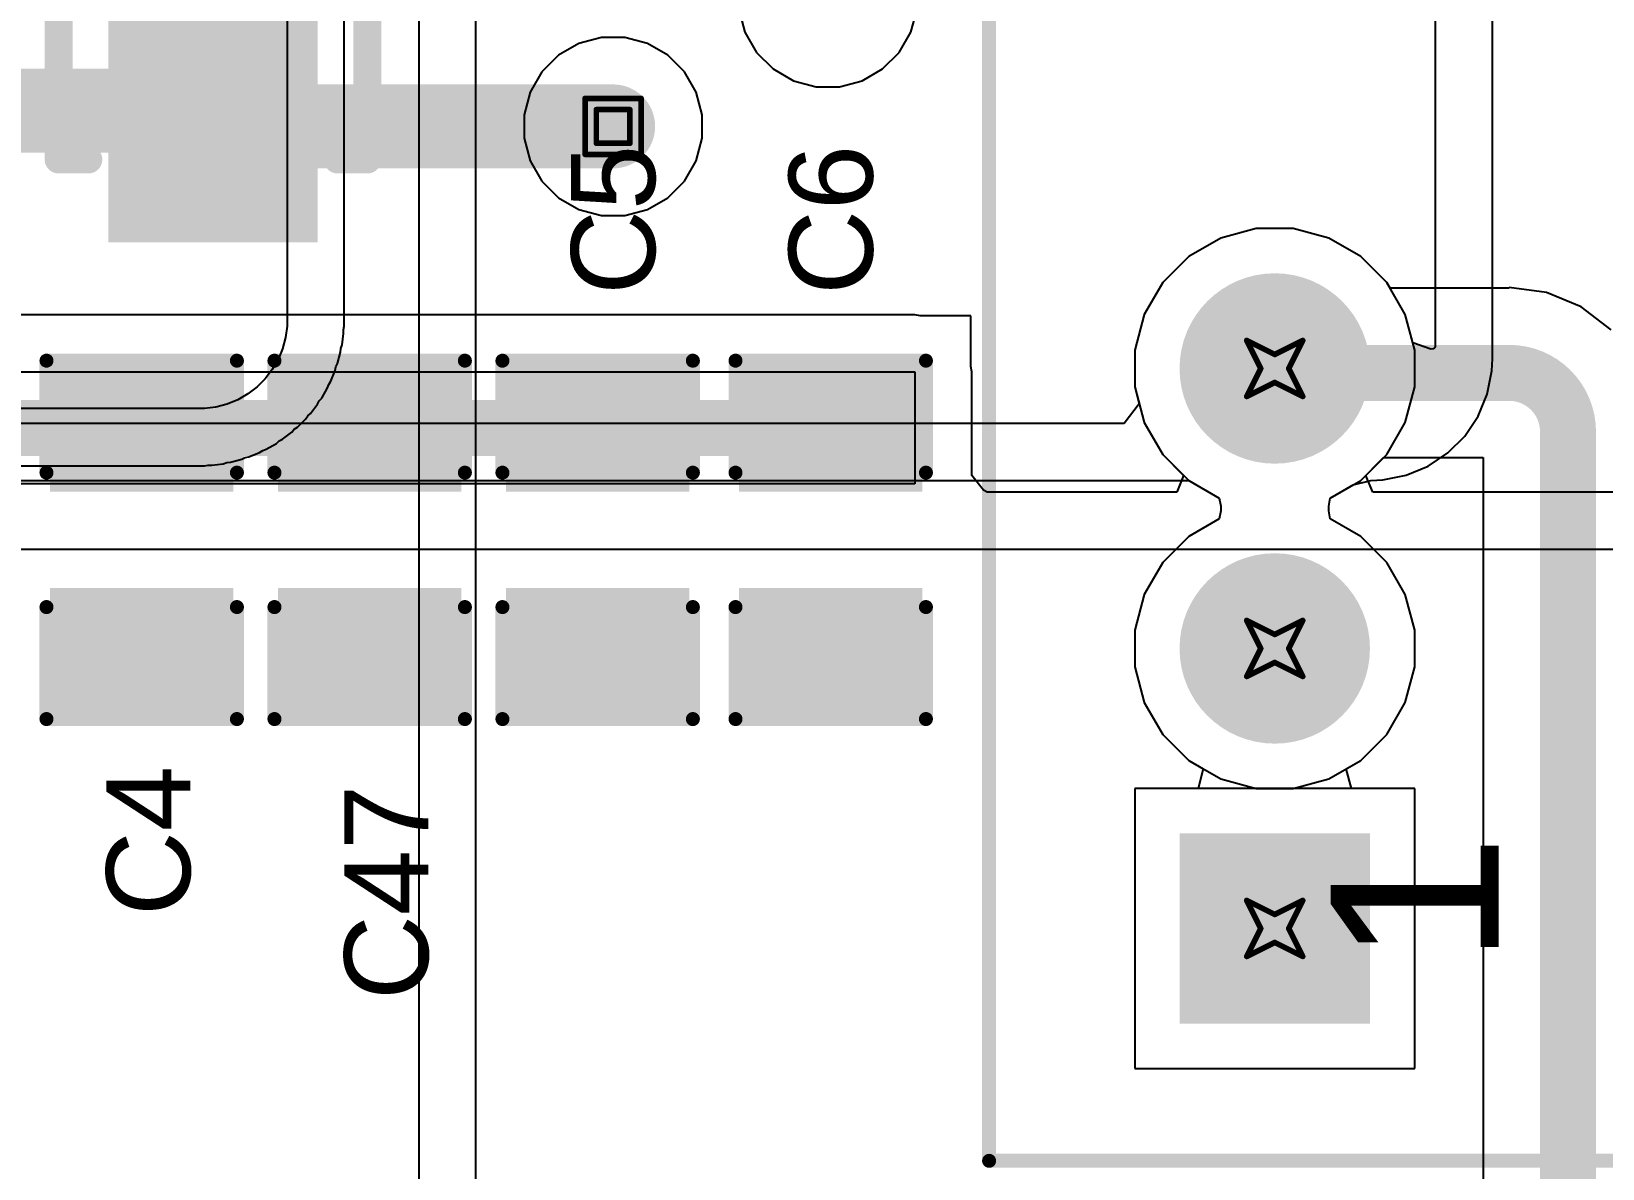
# Model space of a CAD drawing. Header units: inches. Extents: x -5 to 230, y -4 to 159.
# Drawn here: x 77.43 to 91.68, y 26.92 to 37.24 of the extents above; entities that cross this region are included whole.
import ezdxf

# ---------------------------------------------------------------- set-up
doc = ezdxf.new("R2010")
doc.units = ezdxf.units.IN
for name, color, linetype in [('Bottom Layer', 5, 'Continuous'), ('Bottom Solder', 6, 'Continuous'), ('Drill Drawing', 1, 'Continuous'), ('Layer 1', 16, 'Continuous'), ('Layer 2', 76, 'Continuous'), ('Multi-Layer', 9, 'Continuous'), ('Pad Holes', 156, 'Continuous'), ('Top Layer', 1, 'Continuous'), ('Top Overlay', 2, 'Continuous'), ('Top Paste', 8, 'Continuous'), ('Top Solder', 216, 'Continuous'), ('Via Holes', 16, 'Continuous')]:
    doc.layers.add(name, color=color, linetype=linetype)
doc.styles.add('Arial', font='', dxfattribs={"height": 0.2})
doc.styles.get('Arial').set_extended_font_data('Arial')

# ---------------------------------------------------------------- blocks, each defined once
blk = doc.blocks.new('C___0805_44')
at = {"layer": 'Top Layer'}
for points in [[(-1.524, 0.7619999999999999), (-0.508, 0.7619999999999999), (-0.508, -0.7619999999999999), (-1.524, -0.7619999999999999)], [(0.508, 0.7619999999999999), (1.524, 0.7619999999999999), (1.524, -0.7619999999999999), (0.508, -0.7619999999999999)]]:
    blk.add_hatch(color=1, dxfattribs=at).paths.add_polyline_path(points)
at = {"layer": 'Top Paste'}
for points in [[(-1.524, 0.7619999999999999), (-0.508, 0.7619999999999999), (-0.508, -0.7619999999999999), (-1.524, -0.7619999999999999)], [(0.508, 0.7619999999999999), (1.524, 0.7619999999999999), (1.524, -0.7619999999999999), (0.508, -0.7619999999999999)]]:
    blk.add_hatch(color=8, dxfattribs=at).paths.add_polyline_path(points)
at = {"layer": 'Top Solder'}
for points in [[(-1.59399986, 0.8319998599999999), (-0.4380001399999999, 0.8319998599999999), (-0.4380001399999999, -0.8319998599999999), (-1.59399986, -0.8319998599999999)], [(0.4380001399999999, 0.8319998599999999), (1.59399986, 0.8319998599999999), (1.59399986, -0.8319998599999999), (0.4380001399999999, -0.8319998599999999)]]:
    blk.add_hatch(color=216, dxfattribs=at).paths.add_polyline_path(points)
at = {"layer": 'Top Overlay', "const_width": 0.127}
for points in [[(-0.60959746, 0.8636), (-1.6256, 0.8636)], [(-1.6256, -0.8636025399999999), (-1.6256, 0.8636)], [(1.62560254, 0.8636), (0.6096, 0.8636)], [(1.62560254, -0.8636025399999999), (1.62560254, 0.8636)], [(-0.6096025399999999, -0.8636025399999999), (-1.6256, -0.8636025399999999)], [(1.62560254, -0.8636025399999999), (0.60959746, -0.8636)]]:
    blk.add_lwpolyline(points, dxfattribs=at)
at = {"layer": 'Top Overlay', "const_width": 0.0635}
for points in [[(-1.65735, 0.8636, 1), (-1.59385, 0.8636, 1)], [(-1.65735, 0.8636, 1), (-1.59385, 0.8636, 1)], [(-0.64134746, 0.8636, 1), (-0.57784746, 0.8636, 1)], [(0.57785, 0.8636, 1), (0.64135, 0.8636, 1)], [(1.59385254, 0.8636, 1), (1.65735254, 0.8636, 1)], [(1.59385254, 0.8636, 1), (1.65735254, 0.8636, 1)], [(-1.65735, -0.8636025399999999, 1), (-1.59385, -0.8636025399999999, 1)], [(-1.65735, -0.8636025399999999, 1), (-1.59385, -0.8636025399999999, 1)], [(-0.64135254, -0.8636025399999999, 1), (-0.57785254, -0.8636025399999999, 1)], [(0.57784746, -0.8636, 1), (0.64134746, -0.8636, 1)], [(1.59385254, -0.8636025399999999, 1), (1.65735254, -0.8636025399999999, 1)], [(1.59385254, -0.8636025399999999, 1), (1.65735254, -0.8636025399999999, 1)]]:
    blk.add_lwpolyline(points, format="xyb", close=True, dxfattribs=at)
blk = doc.blocks.new('VRB1205S_6WR3_74')
at = {"layer": 'Bottom Layer'}
blk.add_hatch(color=5, dxfattribs=at).paths.add_polyline_path([(-9.652, 0.7619999999999999), (-8.128, 0.7619999999999999), (-8.128, -0.7619999999999999), (-9.652, -0.7619999999999999)])
h = blk.add_hatch(color=5, dxfattribs=at)
edge = h.paths.add_edge_path()
edge.add_arc((-6.35, 0), 0.7619999999999999, 0, 360)
h = blk.add_hatch(color=5, dxfattribs=at)
edge = h.paths.add_edge_path()
edge.add_arc((-3.81, 0), 0.7619999999999999, 0, 360)
at = {"layer": 'Bottom Solder'}
blk.add_hatch(color=6, dxfattribs=at).paths.add_polyline_path([(-9.7536, 0.8636), (-8.026399999999999, 0.8636), (-8.026399999999999, -0.8636), (-9.7536, -0.8636)])
h = blk.add_hatch(color=6, dxfattribs=at)
edge = h.paths.add_edge_path()
edge.add_arc((-6.35, 0), 0.8636, 0, 360)
h = blk.add_hatch(color=6, dxfattribs=at)
edge = h.paths.add_edge_path()
edge.add_arc((-3.81, 0), 0.8636, 0, 360)
at = {"layer": 'Layer 1'}
blk.add_hatch(color=16, dxfattribs=at).paths.add_polyline_path([(-9.652, 0.7619999999999999), (-8.128, 0.7619999999999999), (-8.128, -0.7619999999999999), (-9.652, -0.7619999999999999)])
h = blk.add_hatch(color=16, dxfattribs=at)
edge = h.paths.add_edge_path()
edge.add_arc((-6.35, 0), 0.7619999999999999, 0, 360)
h = blk.add_hatch(color=16, dxfattribs=at)
edge = h.paths.add_edge_path()
edge.add_arc((-3.81, 0), 0.7619999999999999, 0, 360)
at = {"layer": 'Layer 2'}
blk.add_hatch(color=76, dxfattribs=at).paths.add_polyline_path([(-9.652, 0.7619999999999999), (-8.128, 0.7619999999999999), (-8.128, -0.7619999999999999), (-9.652, -0.7619999999999999)])
h = blk.add_hatch(color=76, dxfattribs=at)
edge = h.paths.add_edge_path()
edge.add_arc((-6.35, 0), 0.7619999999999999, 0, 360)
h = blk.add_hatch(color=76, dxfattribs=at)
edge = h.paths.add_edge_path()
edge.add_arc((-3.81, 0), 0.7619999999999999, 0, 360)
at = {"layer": 'Multi-Layer'}
blk.add_hatch(color=9, dxfattribs=at).paths.add_polyline_path([(-9.652, 0.7619999999999999), (-8.128, 0.7619999999999999), (-8.128, -0.7619999999999999), (-9.652, -0.7619999999999999)])
h = blk.add_hatch(color=9, dxfattribs=at)
edge = h.paths.add_edge_path()
edge.add_arc((-6.35, 0), 0.7619999999999999, 0, 360)
h = blk.add_hatch(color=9, dxfattribs=at)
edge = h.paths.add_edge_path()
edge.add_arc((-3.81, 0), 0.7619999999999999, 0, 360)
at = {"layer": 'Pad Holes'}
h = blk.add_hatch(color=7, dxfattribs=at)
edge = h.paths.add_edge_path()
edge.add_arc((-8.889999999999999, 0), 0.4571999999999999, 0, 360)
h = blk.add_hatch(color=7, dxfattribs=at)
edge = h.paths.add_edge_path()
edge.add_arc((-6.35, 0), 0.4571999999999999, 0, 360)
h = blk.add_hatch(color=7, dxfattribs=at)
edge = h.paths.add_edge_path()
edge.add_arc((-3.81, 0), 0.4571999999999999, 0, 360)
at = {"layer": 'Top Layer'}
blk.add_hatch(color=1, dxfattribs=at).paths.add_polyline_path([(-9.652, 0.7619999999999999), (-8.128, 0.7619999999999999), (-8.128, -0.7619999999999999), (-9.652, -0.7619999999999999)])
h = blk.add_hatch(color=1, dxfattribs=at)
edge = h.paths.add_edge_path()
edge.add_arc((-6.35, 0), 0.7619999999999999, 0, 360)
h = blk.add_hatch(color=1, dxfattribs=at)
edge = h.paths.add_edge_path()
edge.add_arc((-3.81, 0), 0.7619999999999999, 0, 360)
at = {"layer": 'Top Solder'}
blk.add_hatch(color=216, dxfattribs=at).paths.add_polyline_path([(-9.7536, 0.8636), (-8.026399999999999, 0.8636), (-8.026399999999999, -0.8636), (-9.7536, -0.8636)])
h = blk.add_hatch(color=216, dxfattribs=at)
edge = h.paths.add_edge_path()
edge.add_arc((-6.35, 0), 0.8636, 0, 360)
h = blk.add_hatch(color=216, dxfattribs=at)
edge = h.paths.add_edge_path()
edge.add_arc((-3.81, 0), 0.8636, 0, 360)
at = {"layer": 'Top Overlay', "const_width": 0.127}
for points in [[(-10.99827112, 2.5908), (-10.99827112, -7.086600000000001)], [(-10.99827112, 2.5908), (11.00168488, 2.5908)]]:
    blk.add_lwpolyline(points, dxfattribs=at)
at = {"layer": 'Top Overlay', "const_width": 0.0635}
blk.add_lwpolyline([(-11.03002112, 2.5908, 1), (-10.96652112, 2.5908, 1)], format="xyb", close=True, dxfattribs=at)
blk.add_lwpolyline([(-11.03002112, 2.5908, 1), (-10.96652112, 2.5908, 1)], format="xyb", close=True, dxfattribs=at)
at = {"layer": 'Top Overlay', "style": 'Arial'}
blk.add_text('1', height=1.524, dxfattribs=at).set_placement((-9.220199999999998, -2.032))
blk = doc.blocks.new('SMA_B__D___________219')
at = {"layer": 'Top Layer'}
for points in [[(-2.999994, 0.8999982), (-0.999998, 0.8999982), (-0.999998, -0.8999982), (-2.999994, -0.8999982)], [(0.999998, 0.8999982), (2.999994, 0.8999982), (2.999994, -0.8999982), (0.999998, -0.8999982)]]:
    blk.add_hatch(color=1, dxfattribs=at).paths.add_polyline_path(points)
at = {"layer": 'Top Paste'}
for points in [[(-2.999994, 0.8999982), (-0.999998, 0.8999982), (-0.999998, -0.8999982), (-2.999994, -0.8999982)], [(0.999998, 0.8999982), (2.999994, 0.8999982), (2.999994, -0.8999982), (0.999998, -0.8999982)]]:
    blk.add_hatch(color=8, dxfattribs=at).paths.add_polyline_path(points)
at = {"layer": 'Top Solder'}
for points in [[(-3.050794, 0.9507981999999999), (-0.949198, 0.9507981999999999), (-0.949198, -0.9507981999999999), (-3.050794, -0.9507981999999999)], [(0.949198, 0.9507981999999999), (3.050794, 0.9507981999999999), (3.050794, -0.9507981999999999), (0.949198, -0.9507981999999999)]]:
    blk.add_hatch(color=216, dxfattribs=at).paths.add_polyline_path(points)
at = {"layer": 'Top Overlay'}
for points, const_width in [([(-2.2999954, 1.3999972), (-2.2999954, 1.1311382)], 0.254), ([(-2.2999954, 1.3999972), (2.2999954, 1.3999972)], 0.254), ([(2.2999954, 1.3999972), (2.2999954, 1.1311382)], 0.254), ([(-0.5899911999999999, 0.2400046), (-0.5899911999999999, -0.4143324199999999)], 0.127), ([(-0.5899911999999999, 0.2400046), (-0.0020066, -0.0489966)], 0.127), ([(-0.0020066, 0.3320033999999999), (-0.0020066, -0.0489966)], 0.127), ([(0.5700014, 0.2499868), (-0.0020066, -0.0489966)], 0.127), ([(0.5700014, 0.2499868), (0.5700014, -0.350012)], 0.127), ([(-0.7599933999999999, -0.0599948), (0.729996, -0.0599948)], 0.127), ([(0.01459738, -0.0582168), (-0.5899911999999999, -0.4143324199999999)], 0.127), ([(-0.0020066, -0.0489966), (-0.0020066, -0.4299966)], 0.127), ([(0.01459738, -0.0582168), (0.540004, -0.350012)], 0.127), ([(-2.2999954, -1.1311382), (-2.2999954, -1.3999972)], 0.254), ([(2.2999954, -1.1311382), (2.2999954, -1.3999972)], 0.254), ([(-2.2999954, -1.3999972), (2.2999954, -1.3999972)], 0.254)]:
    blk.add_lwpolyline(points, dxfattribs=dict(at, const_width=const_width))
for points, const_width in [([(-2.3634954, 1.3999972, 1), (-2.2364954, 1.3999972, 1)], 0.127), ([(-2.3634954, 1.3999972, 1), (-2.2364954, 1.3999972, 1)], 0.127), ([(2.2364954, 1.3999972, 1), (2.3634954, 1.3999972, 1)], 0.127), ([(2.2364954, 1.3999972, 1), (2.3634954, 1.3999972, 1)], 0.127), ([(-2.3634954, 1.1311382, 1), (-2.2364954, 1.1311382, 1)], 0.127), ([(2.2364954, 1.1311382, 1), (2.3634954, 1.1311382, 1)], 0.127), ([(-0.6217412, 0.2400046, 1), (-0.5582412, 0.2400046, 1)], 0.0635), ([(-0.6217412, 0.2400046, 1), (-0.5582412, 0.2400046, 1)], 0.0635), ([(-0.0337566, 0.3320033999999999, 1), (0.0297434, 0.3320033999999999, 1)], 0.0635), ([(0.5382514, 0.2499868, 1), (0.6017513999999999, 0.2499868, 1)], 0.0635), ([(0.5382514, 0.2499868, 1), (0.6017513999999999, 0.2499868, 1)], 0.0635), ([(-0.7917434, -0.0599948, 1), (-0.7282433999999999, -0.0599948, 1)], 0.0635), ([(-0.0337566, -0.0489966, 1), (0.0297434, -0.0489966, 1)], 0.0635), ([(-0.0337566, -0.0489966, 1), (0.0297434, -0.0489966, 1)], 0.0635), ([(-0.0337566, -0.0489966, 1), (0.0297434, -0.0489966, 1)], 0.0635), ([(-0.0337566, -0.0489966, 1), (0.0297434, -0.0489966, 1)], 0.0635), ([(-0.01715262, -0.0582168, 1), (0.04634738, -0.0582168, 1)], 0.0635), ([(-0.01715262, -0.0582168, 1), (0.04634738, -0.0582168, 1)], 0.0635), ([(0.6982459999999999, -0.0599948, 1), (0.7617459999999999, -0.0599948, 1)], 0.0635), ([(-0.6217412, -0.4143324199999999, 1), (-0.5582412, -0.4143324199999999, 1)], 0.0635), ([(-0.6217412, -0.4143324199999999, 1), (-0.5582412, -0.4143324199999999, 1)], 0.0635), ([(-0.0337566, -0.4299966, 1), (0.0297434, -0.4299966, 1)], 0.0635), ([(0.508254, -0.350012, 1), (0.571754, -0.350012, 1)], 0.0635), ([(0.5382514, -0.350012, 1), (0.6017513999999999, -0.350012, 1)], 0.0635), ([(-2.3634954, -1.1311382, 1), (-2.2364954, -1.1311382, 1)], 0.127), ([(2.2364954, -1.1311382, 1), (2.3634954, -1.1311382, 1)], 0.127), ([(-2.3634954, -1.3999972, 1), (-2.2364954, -1.3999972, 1)], 0.127), ([(-2.3634954, -1.3999972, 1), (-2.2364954, -1.3999972, 1)], 0.127), ([(2.2364954, -1.3999972, 1), (2.3634954, -1.3999972, 1)], 0.127), ([(2.2364954, -1.3999972, 1), (2.3634954, -1.3999972, 1)], 0.127)]:
    blk.add_lwpolyline(points, format="xyb", close=True, dxfattribs=dict(at, const_width=const_width))
blk = doc.blocks.new('C___0805_257')
at = {"layer": 'Top Layer'}
for points in [[(-1.524, 0.7619999999999999), (-0.508, 0.7619999999999999), (-0.508, -0.7619999999999999), (-1.524, -0.7619999999999999)], [(0.508, 0.7619999999999999), (1.524, 0.7619999999999999), (1.524, -0.7619999999999999), (0.508, -0.7619999999999999)]]:
    blk.add_hatch(color=1, dxfattribs=at).paths.add_polyline_path(points)
at = {"layer": 'Top Paste'}
for points in [[(-1.524, 0.7619999999999999), (-0.508, 0.7619999999999999), (-0.508, -0.7619999999999999), (-1.524, -0.7619999999999999)], [(0.508, 0.7619999999999999), (1.524, 0.7619999999999999), (1.524, -0.7619999999999999), (0.508, -0.7619999999999999)]]:
    blk.add_hatch(color=8, dxfattribs=at).paths.add_polyline_path(points)
at = {"layer": 'Top Solder'}
for points in [[(-1.59399986, 0.8319998599999999), (-0.4380001399999999, 0.8319998599999999), (-0.4380001399999999, -0.8319998599999999), (-1.59399986, -0.8319998599999999)], [(0.4380001399999999, 0.8319998599999999), (1.59399986, 0.8319998599999999), (1.59399986, -0.8319998599999999), (0.4380001399999999, -0.8319998599999999)]]:
    blk.add_hatch(color=216, dxfattribs=at).paths.add_polyline_path(points)
at = {"layer": 'Top Overlay', "const_width": 0.127}
for points in [[(-1.62560254, -0.8636025399999999), (-1.62560254, 0.8636)], [(-0.6096, 0.8636), (-1.62560254, 0.8636)], [(1.6256, 0.8636), (0.60959746, 0.8636)], [(1.6256, -0.8636025399999999), (1.6256, 0.8636)], [(-0.6096, -0.8636025399999999), (-1.62560254, -0.8636025399999999)], [(1.6256, -0.8636025399999999), (0.6096025399999999, -0.8636025399999999)]]:
    blk.add_lwpolyline(points, dxfattribs=at)
at = {"layer": 'Top Overlay', "const_width": 0.0635}
for points in [[(-1.65735254, 0.8636, 1), (-1.59385254, 0.8636, 1)], [(-1.65735254, 0.8636, 1), (-1.59385254, 0.8636, 1)], [(-0.64135, 0.8636, 1), (-0.57785, 0.8636, 1)], [(0.57784746, 0.8636, 1), (0.64134746, 0.8636, 1)], [(1.59385, 0.8636, 1), (1.65735, 0.8636, 1)], [(1.59385, 0.8636, 1), (1.65735, 0.8636, 1)], [(-1.65735254, -0.8636025399999999, 1), (-1.59385254, -0.8636025399999999, 1)], [(-1.65735254, -0.8636025399999999, 1), (-1.59385254, -0.8636025399999999, 1)], [(-0.64135, -0.8636025399999999, 1), (-0.57785, -0.8636025399999999, 1)], [(0.57785254, -0.8636025399999999, 1), (0.64135254, -0.8636025399999999, 1)], [(1.59385, -0.8636025399999999, 1), (1.65735, -0.8636025399999999, 1)], [(1.59385, -0.8636025399999999, 1), (1.65735, -0.8636025399999999, 1)]]:
    blk.add_lwpolyline(points, format="xyb", close=True, dxfattribs=at)
blk = doc.blocks.new('C___0805_258')
at = {"layer": 'Top Layer'}
for points in [[(-1.52400254, 0.7619999999999999), (-0.50800254, 0.7619999999999999), (-0.50800254, -0.7619999999999999), (-1.52400254, -0.7619999999999999)], [(0.508, 0.7619999999999999), (1.524, 0.7619999999999999), (1.524, -0.7619999999999999), (0.508, -0.7619999999999999)]]:
    blk.add_hatch(color=1, dxfattribs=at).paths.add_polyline_path(points)
at = {"layer": 'Top Paste'}
for points in [[(-1.52400254, 0.7619999999999999), (-0.50800254, 0.7619999999999999), (-0.50800254, -0.7619999999999999), (-1.52400254, -0.7619999999999999)], [(0.508, 0.7619999999999999), (1.524, 0.7619999999999999), (1.524, -0.7619999999999999), (0.508, -0.7619999999999999)]]:
    blk.add_hatch(color=8, dxfattribs=at).paths.add_polyline_path(points)
at = {"layer": 'Top Solder'}
for points in [[(-1.5940024, 0.8319998599999999), (-0.43800268, 0.8319998599999999), (-0.43800268, -0.8319998599999999), (-1.5940024, -0.8319998599999999)], [(0.4380001399999999, 0.8319998599999999), (1.59399986, 0.8319998599999999), (1.59399986, -0.8319998599999999), (0.4380001399999999, -0.8319998599999999)]]:
    blk.add_hatch(color=216, dxfattribs=at).paths.add_polyline_path(points)
at = {"layer": 'Top Overlay', "const_width": 0.127}
for points in [[(-0.6096025399999999, 0.8636025399999999), (-1.6256, 0.8636025399999999)], [(-1.6256, -0.8636), (-1.6256, 0.8636025399999999)], [(1.6256, 0.8636025399999999), (0.6096025399999999, 0.8636025399999999)], [(1.6256, -0.8636), (1.6256, 0.8636025399999999)], [(-0.6096, -0.8636), (-1.6256, -0.8636)], [(1.6256, -0.8636), (0.6096, -0.8636)]]:
    blk.add_lwpolyline(points, dxfattribs=at)
at = {"layer": 'Top Overlay', "const_width": 0.0635}
for points in [[(-1.65735, 0.8636025399999999, 1), (-1.59385, 0.8636025399999999, 1)], [(-1.65735, 0.8636025399999999, 1), (-1.59385, 0.8636025399999999, 1)], [(-0.64135254, 0.8636025399999999, 1), (-0.57785254, 0.8636025399999999, 1)], [(0.57785254, 0.8636025399999999, 1), (0.64135254, 0.8636025399999999, 1)], [(1.59385, 0.8636025399999999, 1), (1.65735, 0.8636025399999999, 1)], [(1.59385, 0.8636025399999999, 1), (1.65735, 0.8636025399999999, 1)], [(-1.65735, -0.8636, 1), (-1.59385, -0.8636, 1)], [(-1.65735, -0.8636, 1), (-1.59385, -0.8636, 1)], [(-0.64135, -0.8636, 1), (-0.57785, -0.8636, 1)], [(0.57785, -0.8636, 1), (0.64135, -0.8636, 1)], [(1.59385, -0.8636, 1), (1.65735, -0.8636, 1)], [(1.59385, -0.8636, 1), (1.65735, -0.8636, 1)]]:
    blk.add_lwpolyline(points, format="xyb", close=True, dxfattribs=at)
blk = doc.blocks.new('C___0805_259')
at = {"layer": 'Top Layer'}
for points in [[(-1.52400254, 0.7619999999999999), (-0.50800254, 0.7619999999999999), (-0.50800254, -0.7619999999999999), (-1.52400254, -0.7619999999999999)], [(0.508, 0.7619999999999999), (1.524, 0.7619999999999999), (1.524, -0.7619999999999999), (0.508, -0.7619999999999999)]]:
    blk.add_hatch(color=1, dxfattribs=at).paths.add_polyline_path(points)
at = {"layer": 'Top Paste'}
for points in [[(-1.52400254, 0.7619999999999999), (-0.50800254, 0.7619999999999999), (-0.50800254, -0.7619999999999999), (-1.52400254, -0.7619999999999999)], [(0.508, 0.7619999999999999), (1.524, 0.7619999999999999), (1.524, -0.7619999999999999), (0.508, -0.7619999999999999)]]:
    blk.add_hatch(color=8, dxfattribs=at).paths.add_polyline_path(points)
at = {"layer": 'Top Solder'}
for points in [[(-1.5940024, 0.8319998599999999), (-0.43800268, 0.8319998599999999), (-0.43800268, -0.8319998599999999), (-1.5940024, -0.8319998599999999)], [(0.4380001399999999, 0.8319998599999999), (1.59399986, 0.8319998599999999), (1.59399986, -0.8319998599999999), (0.4380001399999999, -0.8319998599999999)]]:
    blk.add_hatch(color=216, dxfattribs=at).paths.add_polyline_path(points)
at = {"layer": 'Top Overlay', "const_width": 0.127}
for points in [[(-1.62560254, 0.8636), (-0.6096025399999999, 0.8636025399999999)], [(-1.6256, -0.8636), (-1.62560254, 0.8636)], [(0.60959746, 0.8636), (1.62560254, 0.8636025399999999)], [(1.62560254, -0.8636), (1.62560254, 0.8636025399999999)], [(-0.60959746, -0.8636), (-1.6256, -0.8636)], [(1.62560254, -0.8636), (0.6096, -0.8636)]]:
    blk.add_lwpolyline(points, dxfattribs=at)
at = {"layer": 'Top Overlay', "const_width": 0.0635}
for points in [[(-1.65735254, 0.8636, 1), (-1.59385254, 0.8636, 1)], [(-1.65735254, 0.8636, 1), (-1.59385254, 0.8636, 1)], [(-0.64135254, 0.8636025399999999, 1), (-0.57785254, 0.8636025399999999, 1)], [(0.57784746, 0.8636, 1), (0.64134746, 0.8636, 1)], [(1.59385254, 0.8636025399999999, 1), (1.65735254, 0.8636025399999999, 1)], [(1.59385254, 0.8636025399999999, 1), (1.65735254, 0.8636025399999999, 1)], [(-1.65735, -0.8636, 1), (-1.59385, -0.8636, 1)], [(-1.65735, -0.8636, 1), (-1.59385, -0.8636, 1)], [(-0.64134746, -0.8636, 1), (-0.57784746, -0.8636, 1)], [(0.57785, -0.8636, 1), (0.64135, -0.8636, 1)], [(1.59385254, -0.8636, 1), (1.65735254, -0.8636, 1)], [(1.59385254, -0.8636, 1), (1.65735254, -0.8636, 1)]]:
    blk.add_lwpolyline(points, format="xyb", close=True, dxfattribs=at)

msp = doc.modelspace()

# ---------------------------------------------------------------- hatches: boundary and pattern name
at = {"layer": 'Bottom Layer'}
h = msp.add_hatch(color=5, dxfattribs=at)
edge = h.paths.add_edge_path()
edge.add_arc((82.70239492, 36.37344007999999), 0.2999994, 0, 360)
at = {"layer": 'Layer 1'}
h = msp.add_hatch(color=16, dxfattribs=at)
edge = h.paths.add_edge_path()
edge.add_arc((82.70239492, 36.37344007999999), 0.2999994, 0, 360)
at = {"layer": 'Layer 2'}
h = msp.add_hatch(color=76, dxfattribs=at)
edge = h.paths.add_edge_path()
edge.add_arc((82.70239492, 36.37344007999999), 0.2999994, 0, 360)
at = {"layer": 'Top Layer'}
h = msp.add_hatch(color=1, dxfattribs=at)
edge = h.paths.add_edge_path()
edge.add_arc((82.70239492, 36.37344007999999), 0.2999994, 0, 360)
at = {"layer": 'Via Holes'}
h = msp.add_hatch(color=7, dxfattribs=at)
edge = h.paths.add_edge_path()
edge.add_arc((82.70239492, 36.37344007999999), 0.1499997, 0, 360)

# ---------------------------------------------------------------- linework, layer by layer
at = {"layer": 'Bottom Layer'}
for p, q in [((79.74441759999999, 49.47261886), (79.74441506, 34.61503364)), ((80.26236678, 34.61505904), (80.26236931999999, 48.88096142)), ((88.21352436, 35.36084622), (87.9239288, 35.19364818)), ((88.53652853999999, 35.44739672), (88.21352436, 35.36084622)), ((88.87092461999998, 35.44739672), (88.53652853999999, 35.44739672)), ((89.1939288, 35.36084622), (88.87092461999998, 35.44739672)), ((89.48352436, 35.19364818), (89.1939288, 35.36084622)), ((87.9239288, 35.19364818), (87.68747512, 34.9571945)), ((89.71997803999999, 34.9571945), (89.48352436, 35.19364818)), ((87.68747512, 34.9571945), (87.52027708, 34.66759894)), ((89.74943442, 34.90617606), (89.71997803999999, 34.9571945)), ((90.8304, 34.90617606), (89.74943442, 34.90617606)), ((91.16856797999999, 34.86625742), (90.8304, 34.91077854)), ((90.8304, 34.91077854), (90.8304, 34.90617606)), ((91.48368799999999, 34.73572936), (91.16856797999999, 34.86625742)), ((87.52027708, 34.66759894), (87.43372658, 34.34459476)), ((91.75428944, 34.52808944), (91.48368799999999, 34.73572936)), ((79.74441759999999, 34.56245055999999), (79.73069398, 34.45818102)), ((79.74441506, 34.61503364), (79.74441759999999, 34.56245055999999)), ((80.24421593999999, 34.39059162), (80.25793956, 34.49486116)), ((80.25570436, 34.52895557999999), (80.26236931999999, 34.56247596)), ((80.25793956, 34.49486116), (80.25570436, 34.52895557999999)), ((80.26236931999999, 34.56247596), (80.26236678, 34.61505904)), ((79.70347788, 34.35659626), (79.66323411999998, 34.25943364)), ((79.73069398, 34.45818102), (79.70347788, 34.35659626)), ((80.23100031999999, 34.32414014), (80.23323552, 34.3582371)), ((80.23323552, 34.3582371), (80.24421593999999, 34.39059162)), ((79.66323411999998, 34.25943364), (79.61065104, 34.16835432)), ((80.18867376, 34.19191282), (80.20378421999999, 34.22255791999999)), ((80.20378421999999, 34.22255791999999), (80.23100031999999, 34.32414014)), ((87.43372658, 34.34459476), (87.43372658, 34.01019868)), ((79.54663034000001, 34.08491786), (79.47226422, 34.01055174)), ((79.61065104, 34.16835432), (79.54663034000001, 34.08491786)), ((80.12278361999999, 34.03282754), (80.14176249999998, 34.06123236)), ((80.14176249999998, 34.06123236), (80.18200626, 34.15839498)), ((80.18200626, 34.15839498), (80.18867376, 34.19191282)), ((79.38882776, 33.94653104), (79.29775097999999, 33.89394796)), ((79.47226422, 34.01055174), (79.38882776, 33.94653104)), ((80.05921249999999, 33.90938353999999), (80.11179812, 34.00046286)), ((80.11179812, 34.00046286), (80.12278361999999, 34.03282754)), ((87.43372658, 34.01019868), (87.52027708, 33.6871945)), ((78.94214844, 33.81276956), (68.09481681999999, 33.81276956)), ((78.99473151999999, 33.81276702), (78.94214844, 33.81276956)), ((79.09900105999999, 33.8264881), (78.99473151999999, 33.81276702)), ((79.20058582, 33.8537042), (79.09900105999999, 33.8264881)), ((79.29775097999999, 33.89394796), (79.20058582, 33.8537042)), ((79.95755408, 33.76961496), (80.02157478, 33.85305142)), ((80.02157478, 33.85305142), (80.03668778, 33.88369652)), ((80.03668778, 33.88369652), (80.05921249999999, 33.90938353999999)), ((79.81009692, 33.62531756), (79.83851189999999, 33.64430406)), ((79.83851189999999, 33.64430406), (79.91287802, 33.71867018)), ((79.91287802, 33.71867018), (79.93186452, 33.74708516)), ((79.93186452, 33.74708516), (79.95755408, 33.76961496)), ((87.52027708, 33.6871945), (87.68747512, 33.39759893999999)), ((79.55672684, 33.44538904), (79.64780362, 33.49797211999999)), ((79.64780362, 33.49797211999999), (79.67349064, 33.52049938)), ((79.67349064, 33.52049938), (79.70412812, 33.5356073)), ((79.70412812, 33.5356073), (79.78756711999999, 33.599628)), ((79.78756711999999, 33.599628), (79.81009692, 33.62531756)), ((79.23304194, 33.32618176), (79.33462669999999, 33.35339785999999)), ((79.33462669999999, 33.35339785999999), (79.36526925999999, 33.36850832)), ((79.36526925999999, 33.36850832), (79.39878456, 33.37517328)), ((79.39878456, 33.37517328), (79.49594718, 33.41541704)), ((79.49594718, 33.41541704), (79.52436469999999, 33.43440354)), ((79.52436469999999, 33.43440354), (79.55672684, 33.44538904)), ((87.68747512, 33.39759893999999), (87.9239288, 33.16114526)), ((89.48352436, 33.16114526), (89.69140303999998, 33.36902394)), ((89.69140303999998, 33.36902394), (90.59522394, 33.36902394)), ((90.59522394, 33.36902394), (90.59522394, 24.36655782)), ((72.01071449999999, 33.29481784), (78.94212304, 33.29481784)), ((78.94212304, 33.29481784), (78.99470612, 33.2948153)), ((78.99470612, 33.2948153), (79.02821634, 33.30147771999999)), ((79.02821634, 33.30147771999999), (79.06230821999999, 33.29924252)), ((79.06230821999999, 33.29924252), (79.16657776, 33.3129636)), ((79.16657776, 33.3129636), (79.19894244, 33.32394656)), ((79.19894244, 33.32394656), (79.23304194, 33.32618176)), ((87.9239288, 33.16114526), (88.20054495999999, 33.00144022)), ((89.2069082, 33.00144022), (89.48352436, 33.16114526)), ((88.20054495999999, 33.00144022), (88.21352182, 32.92917468)), ((88.21352182, 32.92917468), (88.21352182, 32.88561875999999)), ((89.19393133999999, 32.92917468), (89.2069082, 33.00144022)), ((89.19393133999999, 32.88561875999999), (89.19393133999999, 32.92917468)), ((88.20054495999999, 32.81335322), (87.9239288, 32.65364818)), ((88.21352182, 32.88561875999999), (88.20054495999999, 32.81335322)), ((89.2069082, 32.81335322), (89.19393133999999, 32.88561875999999)), ((89.48352436, 32.65364818), (89.2069082, 32.81335322)), ((87.9239288, 32.65364818), (87.68747512, 32.4171945)), ((89.71997803999999, 32.4171945), (89.48352436, 32.65364818)), ((87.68747512, 32.4171945), (87.52027708, 32.12759894)), ((89.88717607999999, 32.12759894), (89.71997803999999, 32.4171945)), ((87.52027708, 32.12759894), (87.43372658, 31.80459476)), ((89.97372657999999, 31.80459476), (89.88717607999999, 32.12759894)), ((87.43372658, 31.80459476), (87.43372658, 31.47019868)), ((89.97372657999999, 31.47019868), (89.97372657999999, 31.80459476)), ((87.43372658, 31.47019868), (87.52027708, 31.1471945)), ((89.88717607999999, 31.1471945), (89.97372657999999, 31.47019868)), ((87.52027708, 31.1471945), (87.68747512, 30.85759894)), ((89.71997803999999, 30.85759894), (89.88717607999999, 31.1471945)), ((87.68747512, 30.85759894), (87.9239288, 30.62114526)), ((89.48352436, 30.62114526), (89.71997803999999, 30.85759894)), ((87.9239288, 30.62114526), (88.05547539999999, 30.54519672)), ((88.05547539999999, 30.54519672), (88.00783262, 30.36739672)), ((89.35197776, 30.54519672), (89.48352436, 30.62114526)), ((89.39962053999999, 30.36739672), (89.35197776, 30.54519672)), ((88.00783262, 30.36739672), (87.43372658, 30.36739672)), ((87.43372658, 30.36739672), (87.43372658, 27.82739672)), ((89.97372657999999, 30.36739672), (89.39962053999999, 30.36739672)), ((89.97372657999999, 27.82739672), (89.97372657999999, 30.36739672)), ((87.43372658, 27.82739672), (89.97372657999999, 27.82739672))]:
    msp.add_line(p, q, dxfattribs=at)
at = {"layer": 'Bottom Layer', "const_width": 0.508}
for points in [[(88.74352329999999, 34.1376, -0.4142135623730951), (88.70372658, 34.17739672)], [(90.8304, 34.1376, -0.4142135623730951), (91.3638, 33.6042)]]:
    msp.add_lwpolyline(points, format="xyb", dxfattribs=at)
at = {"layer": 'Bottom Layer', "const_width": 0.254}
for points in [[(88.57672658, 34.17739672, 1), (88.83072657999999, 34.17739672, 1)], [(88.6165233, 34.1376, 1), (88.87052329999999, 34.1376, 1)], [(88.6165233, 34.1376, 1), (88.87052329999999, 34.1376, 1)], [(90.7034, 34.1376, 1), (90.95739999999999, 34.1376, 1)], [(90.7034, 34.1376, 1), (90.95739999999999, 34.1376, 1)], [(91.2368, 33.6042, 1), (91.4908, 33.6042, 1)], [(91.2368, 33.6042, 1), (91.4908, 33.6042, 1)]]:
    msp.add_lwpolyline(points, format="xyb", close=True, dxfattribs=at)
at = {"layer": 'Bottom Layer', "const_width": 0.508}
for points in [[(88.74352329999999, 34.1376), (90.8304, 34.1376)], [(91.3638, 24.0538), (91.3638, 33.6042)]]:
    msp.add_lwpolyline(points, dxfattribs=at)
at = {"layer": 'Drill Drawing', "const_width": 0.0508}
for points in [[(82.44839492, 36.62744008), (82.95639492, 36.62744008)], [(82.44839492, 36.11944008), (82.44839492, 36.62744008)], [(82.95639492, 36.11944008), (82.95639492, 36.62744008)], [(82.54999491999999, 36.52584007999999), (82.85479491999999, 36.52584007999999)], [(82.54999491999999, 36.22104007999999), (82.54999491999999, 36.52584007999999)], [(82.85479491999999, 36.22104007999999), (82.85479491999999, 36.52584007999999)], [(82.54999491999999, 36.22104007999999), (82.85479491999999, 36.22104007999999)], [(82.44839492, 36.11944008), (82.95639492, 36.11944008)], [(88.44972658, 34.43139672), (88.70372658, 34.30439672)], [(88.44972658, 34.43139672), (88.57672658, 34.17739672)], [(88.70372658, 34.30439672), (88.95772657999999, 34.43139672)], [(88.83072657999999, 34.17739672), (88.95772657999999, 34.43139672)], [(88.44972658, 33.92339672), (88.57672658, 34.17739672)], [(88.44972658, 33.92339672), (88.70372658, 34.05039671999999)], [(88.70372658, 34.05039671999999), (88.95772657999999, 33.92339672)], [(88.83072657999999, 34.17739672), (88.95772657999999, 33.92339672)], [(88.44972658, 31.89139672), (88.70372658, 31.76439672)], [(88.44972658, 31.89139672), (88.57672658, 31.63739672)], [(88.70372658, 31.76439672), (88.95772657999999, 31.89139672)], [(88.83072657999999, 31.63739672), (88.95772657999999, 31.89139672)], [(88.44972658, 31.38339672), (88.57672658, 31.63739672)], [(88.83072657999999, 31.63739672), (88.95772657999999, 31.38339672)], [(88.44972658, 31.38339672), (88.70372658, 31.51039672)], [(88.70372658, 31.51039672), (88.95772657999999, 31.38339672)], [(88.44972658, 29.35139672), (88.70372658, 29.22439672)], [(88.44972658, 29.35139672), (88.57672658, 29.09739672)], [(88.70372658, 29.22439672), (88.95772657999999, 29.35139672)], [(88.83072657999999, 29.09739672), (88.95772657999999, 29.35139672)], [(88.44972658, 28.84339672), (88.57672658, 29.09739672)], [(88.83072657999999, 29.09739672), (88.95772657999999, 28.84339672)], [(88.44972658, 28.84339672), (88.70372658, 28.97039672)], [(88.70372658, 28.97039672), (88.95772657999999, 28.84339672)]]:
    msp.add_lwpolyline(points, dxfattribs=at)
at = {"layer": 'Drill Drawing', "const_width": 0.0254}
for points in [[(82.43569492, 36.62744008, 1), (82.46109492, 36.62744008, 1)], [(82.43569492, 36.62744008, 1), (82.46109492, 36.62744008, 1)], [(82.94369492, 36.62744008, 1), (82.96909492, 36.62744008, 1)], [(82.94369492, 36.62744008, 1), (82.96909492, 36.62744008, 1)], [(82.53729492, 36.52584007999999, 1), (82.56269492, 36.52584007999999, 1)], [(82.53729492, 36.52584007999999, 1), (82.56269492, 36.52584007999999, 1)], [(82.84209492, 36.52584007999999, 1), (82.86749492, 36.52584007999999, 1)], [(82.84209492, 36.52584007999999, 1), (82.86749492, 36.52584007999999, 1)], [(82.53729492, 36.22104007999999, 1), (82.56269492, 36.22104007999999, 1)], [(82.53729492, 36.22104007999999, 1), (82.56269492, 36.22104007999999, 1)], [(82.84209492, 36.22104007999999, 1), (82.86749492, 36.22104007999999, 1)], [(82.84209492, 36.22104007999999, 1), (82.86749492, 36.22104007999999, 1)], [(82.43569492, 36.11944008, 1), (82.46109492, 36.11944008, 1)], [(82.43569492, 36.11944008, 1), (82.46109492, 36.11944008, 1)], [(82.94369492, 36.11944008, 1), (82.96909492, 36.11944008, 1)], [(82.94369492, 36.11944008, 1), (82.96909492, 36.11944008, 1)], [(88.43702658, 34.43139672, 1), (88.46242658, 34.43139672, 1)], [(88.43702658, 34.43139672, 1), (88.46242658, 34.43139672, 1)], [(88.94502657999999, 34.43139672, 1), (88.97042658, 34.43139672, 1)], [(88.94502657999999, 34.43139672, 1), (88.97042658, 34.43139672, 1)], [(88.69102657999998, 34.30439672, 1), (88.71642658, 34.30439672, 1)], [(88.69102657999998, 34.30439672, 1), (88.71642658, 34.30439672, 1)], [(88.56402657999999, 34.17739672, 1), (88.58942658, 34.17739672, 1)], [(88.56402657999999, 34.17739672, 1), (88.58942658, 34.17739672, 1)], [(88.69102657999998, 34.05039671999999, 1), (88.71642658, 34.05039671999999, 1)], [(88.69102657999998, 34.05039671999999, 1), (88.71642658, 34.05039671999999, 1)], [(88.81802658, 34.17739672, 1), (88.84342658, 34.17739672, 1)], [(88.81802658, 34.17739672, 1), (88.84342658, 34.17739672, 1)], [(88.43702658, 33.92339672, 1), (88.46242658, 33.92339672, 1)], [(88.43702658, 33.92339672, 1), (88.46242658, 33.92339672, 1)], [(88.94502657999999, 33.92339672, 1), (88.97042658, 33.92339672, 1)], [(88.94502657999999, 33.92339672, 1), (88.97042658, 33.92339672, 1)], [(88.43702658, 31.89139672, 1), (88.46242658, 31.89139672, 1)], [(88.43702658, 31.89139672, 1), (88.46242658, 31.89139672, 1)], [(88.69102657999998, 31.76439672, 1), (88.71642658, 31.76439672, 1)], [(88.69102657999998, 31.76439672, 1), (88.71642658, 31.76439672, 1)], [(88.94502657999999, 31.89139672, 1), (88.97042658, 31.89139672, 1)], [(88.94502657999999, 31.89139672, 1), (88.97042658, 31.89139672, 1)], [(88.56402657999999, 31.63739672, 1), (88.58942658, 31.63739672, 1)], [(88.56402657999999, 31.63739672, 1), (88.58942658, 31.63739672, 1)], [(88.81802658, 31.63739672, 1), (88.84342658, 31.63739672, 1)], [(88.81802658, 31.63739672, 1), (88.84342658, 31.63739672, 1)], [(88.69102657999998, 31.51039672, 1), (88.71642658, 31.51039672, 1)], [(88.69102657999998, 31.51039672, 1), (88.71642658, 31.51039672, 1)], [(88.43702658, 31.38339672, 1), (88.46242658, 31.38339672, 1)], [(88.43702658, 31.38339672, 1), (88.46242658, 31.38339672, 1)], [(88.94502657999999, 31.38339672, 1), (88.97042658, 31.38339672, 1)], [(88.94502657999999, 31.38339672, 1), (88.97042658, 31.38339672, 1)], [(88.43702658, 29.35139672, 1), (88.46242658, 29.35139672, 1)], [(88.43702658, 29.35139672, 1), (88.46242658, 29.35139672, 1)], [(88.94502657999999, 29.35139672, 1), (88.97042658, 29.35139672, 1)], [(88.94502657999999, 29.35139672, 1), (88.97042658, 29.35139672, 1)], [(88.69102657999998, 29.22439672, 1), (88.71642658, 29.22439672, 1)], [(88.69102657999998, 29.22439672, 1), (88.71642658, 29.22439672, 1)], [(88.56402657999999, 29.09739672, 1), (88.58942658, 29.09739672, 1)], [(88.56402657999999, 29.09739672, 1), (88.58942658, 29.09739672, 1)], [(88.81802658, 29.09739672, 1), (88.84342658, 29.09739672, 1)], [(88.81802658, 29.09739672, 1), (88.84342658, 29.09739672, 1)], [(88.69102657999998, 28.97039672, 1), (88.71642658, 28.97039672, 1)], [(88.69102657999998, 28.97039672, 1), (88.71642658, 28.97039672, 1)], [(88.43702658, 28.84339672, 1), (88.46242658, 28.84339672, 1)], [(88.43702658, 28.84339672, 1), (88.46242658, 28.84339672, 1)], [(88.94502657999999, 28.84339672, 1), (88.97042658, 28.84339672, 1)], [(88.94502657999999, 28.84339672, 1), (88.97042658, 28.84339672, 1)]]:
    msp.add_lwpolyline(points, format="xyb", close=True, dxfattribs=at)
at = {"layer": 'Layer 1'}
for p, q in [((90.16004828, 37.79520508), (90.16001526, 34.369248)), ((90.67796698, 34.2645746), (90.678, 37.79519999999999)), ((88.21352436, 35.36084622), (87.9239288, 35.19364818)), ((88.53652853999999, 35.44739672), (88.21352436, 35.36084622)), ((88.87092461999998, 35.44739672), (88.53652853999999, 35.44739672)), ((89.1939288, 35.36084622), (88.87092461999998, 35.44739672)), ((89.48352436, 35.19364818), (89.1939288, 35.36084622)), ((87.9239288, 35.19364818), (87.68747512, 34.9571945)), ((89.71997803999999, 34.9571945), (89.48352436, 35.19364818)), ((87.68747512, 34.9571945), (87.52027708, 34.66759894)), ((89.88717607999999, 34.66759894), (89.71997803999999, 34.9571945)), ((87.52027708, 34.66759894), (87.43372658, 34.34459476)), ((89.95646728, 34.40900408), (89.88717607999999, 34.66759894)), ((90.11998994, 34.3533984), (89.95646728, 34.40900408)), ((90.14720349999999, 34.3550367), (90.11998994, 34.3533984)), ((90.16001526, 34.369248), (90.14720349999999, 34.3550367)), ((87.43372658, 34.34459476), (87.43372658, 34.01019868)), ((90.67266346, 34.15644172), (90.67796698, 34.2645746)), ((90.63048421999999, 33.94432886), (90.67266346, 34.15644172)), ((87.43372658, 34.01019868), (87.47473742, 33.85714844)), ((90.54772847999999, 33.7445223), (90.63048421999999, 33.94432886)), ((87.47473742, 33.85714844), (87.3383064, 33.67934844)), ((87.3383064, 33.67934844), (47.25839164, 33.6793205)), ((90.4275814, 33.56470299999999), (90.54772847999999, 33.7445223)), ((90.27465815999999, 33.41177975999999), (90.4275814, 33.56470299999999)), ((90.09483632, 33.29163268), (90.27465815999999, 33.41177975999999)), ((89.74526374, 33.17909797999999), (89.89502975999999, 33.20887947999999)), ((89.89502975999999, 33.20887947999999), (90.09483632, 33.29163268)), ((47.25837132, 33.16136878), (87.92367734, 33.16139672)), ((87.92367734, 33.16139672), (87.9239288, 33.16114526)), ((87.9239288, 33.16114526), (88.20054495999999, 33.00144022)), ((89.2069082, 33.00144022), (89.41376833999999, 33.12087102)), ((89.41376833999999, 33.12087102), (89.57478402, 33.16139417999999)), ((89.57478402, 33.16139417999999), (89.57479418, 33.16139417999999)), ((89.57479418, 33.16139417999999), (89.57479672, 33.16139164)), ((89.57479672, 33.16139164), (89.57479926, 33.16139672)), ((89.57479926, 33.16139672), (89.6829169, 33.1666977)), ((89.6829169, 33.1666977), (89.74526374, 33.17909797999999)), ((88.20054495999999, 33.00144022), (88.21352182, 32.92917468)), ((88.21352182, 32.92917468), (88.21352182, 32.88561875999999)), ((89.19393133999999, 32.92917468), (89.2069082, 33.00144022)), ((89.19393133999999, 32.88561875999999), (89.19393133999999, 32.92917468)), ((88.20054495999999, 32.81335322), (87.9239288, 32.65364818)), ((88.21352182, 32.88561875999999), (88.20054495999999, 32.81335322)), ((89.2069082, 32.81335322), (89.19393133999999, 32.88561875999999)), ((89.48352436, 32.65364818), (89.2069082, 32.81335322)), ((87.9239288, 32.65364818), (87.68747512, 32.4171945)), ((89.71997803999999, 32.4171945), (89.48352436, 32.65364818)), ((87.68747512, 32.4171945), (87.52027708, 32.12759894)), ((89.88717607999999, 32.12759894), (89.71997803999999, 32.4171945)), ((87.52027708, 32.12759894), (87.43372658, 31.80459476)), ((89.97372657999999, 31.80459476), (89.88717607999999, 32.12759894)), ((87.43372658, 31.80459476), (87.43372658, 31.47019868)), ((89.97372657999999, 31.47019868), (89.97372657999999, 31.80459476)), ((87.43372658, 31.47019868), (87.52027708, 31.1471945)), ((89.88717607999999, 31.1471945), (89.97372657999999, 31.47019868)), ((87.52027708, 31.1471945), (87.68747512, 30.85759894)), ((89.71997803999999, 30.85759894), (89.88717607999999, 31.1471945)), ((87.68747512, 30.85759894), (87.9239288, 30.62114526)), ((89.48352436, 30.62114526), (89.71997803999999, 30.85759894)), ((87.9239288, 30.62114526), (88.21352436, 30.45394722)), ((89.1939288, 30.45394722), (89.48352436, 30.62114526)), ((88.21352436, 30.45394722), (88.53652853999999, 30.36739672)), ((88.53652853999999, 30.36739672), (88.87092461999998, 30.36739672)), ((88.87092461999998, 30.36739672), (89.1939288, 30.45394722))]:
    msp.add_line(p, q, dxfattribs=at)
at = {"layer": 'Layer 2'}
for p, q in [((80.9398432, 48.92788284), (80.93984827999999, -2.04302614)), ((81.45779999999999, -2.1454999), (81.45780254, 48.88531498)), ((83.84281936, 37.43482479999999), (83.89788401999999, 37.22932356)), ((85.4037535, 37.22932356), (85.45881815999999, 37.43482479999999)), ((83.89788401999999, 37.22932356), (84.00425922, 37.04507704)), ((85.29737829999999, 37.04507704), (85.4037535, 37.22932356)), ((82.39051848, 37.12637482), (82.20627196, 37.01999962)), ((82.59601972, 37.18143948), (82.39051848, 37.12637482)), ((82.80877012, 37.18143948), (82.59601972, 37.18143948)), ((83.01427136, 37.12637482), (82.80877012, 37.18143948)), ((83.19851787999998, 37.01999962), (83.01427136, 37.12637482)), ((82.20627196, 37.01999962), (82.05583537999999, 36.86956304)), ((83.34895445999999, 36.86956304), (83.19851787999998, 37.01999962)), ((84.00425922, 37.04507704), (84.1546958, 36.89464046)), ((85.14694171999999, 36.89464046), (85.29737829999999, 37.04507704)), ((82.05583537999999, 36.86956304), (81.94946018, 36.68531651999999)), ((83.45532965999999, 36.68531651999999), (83.34895445999999, 36.86956304)), ((84.1546958, 36.89464046), (84.33894232, 36.78826526)), ((84.33894232, 36.78826526), (84.54444355999999, 36.7332006)), ((84.75719396, 36.7332006), (84.96269519999998, 36.78826526)), ((84.96269519999998, 36.78826526), (85.14694171999999, 36.89464046)), ((81.94946018, 36.68531651999999), (81.89439551999999, 36.47981528)), ((83.51039431999999, 36.47981528), (83.45532965999999, 36.68531651999999)), ((84.54444355999999, 36.7332006), (84.75719396, 36.7332006)), ((81.89439551999999, 36.47981528), (81.89439551999999, 36.26706487999999)), ((83.51039431999999, 36.26706487999999), (83.51039431999999, 36.47981528)), ((81.89439551999999, 36.26706487999999), (81.94946018, 36.06156364)), ((83.45532965999999, 36.06156364), (83.51039431999999, 36.26706487999999)), ((81.94946018, 36.06156364), (82.05583537999999, 35.87731712)), ((83.34895445999999, 35.87731712), (83.45532965999999, 36.06156364)), ((82.05583537999999, 35.87731712), (82.20627196, 35.72688054)), ((83.19851787999998, 35.72688054), (83.34895445999999, 35.87731712)), ((82.20627196, 35.72688054), (82.39051848, 35.62050534)), ((83.01427136, 35.62050534), (83.19851787999998, 35.72688054)), ((82.39051848, 35.62050534), (82.59601972, 35.56544067999999)), ((82.59601972, 35.56544067999999), (82.80877012, 35.56544067999999)), ((82.80877012, 35.56544067999999), (83.01427136, 35.62050534)), ((88.21352436, 35.36084622), (87.9239288, 35.19364818)), ((88.53652853999999, 35.44739672), (88.21352436, 35.36084622)), ((88.87092461999998, 35.44739672), (88.53652853999999, 35.44739672)), ((89.1939288, 35.36084622), (88.87092461999998, 35.44739672)), ((89.48352436, 35.19364818), (89.1939288, 35.36084622)), ((87.9239288, 35.19364818), (87.68747512, 34.9571945)), ((89.71997803999999, 34.9571945), (89.48352436, 35.19364818)), ((87.68747512, 34.9571945), (87.52027708, 34.66759894)), ((89.88717607999999, 34.66759894), (89.71997803999999, 34.9571945)), ((87.52027708, 34.66759894), (87.43372658, 34.34459476)), ((89.97372657999999, 34.34459476), (89.88717607999999, 34.66759894)), ((87.43372658, 34.34459476), (87.43372658, 34.01019868)), ((89.97372657999999, 34.01019868), (89.97372657999999, 34.34459476)), ((87.43372658, 34.01019868), (87.52027708, 33.6871945)), ((89.88717607999999, 33.6871945), (89.97372657999999, 34.01019868)), ((87.52027708, 33.6871945), (87.68747512, 33.39759893999999)), ((89.71997803999999, 33.39759893999999), (89.88717607999999, 33.6871945)), ((87.68747512, 33.39759893999999), (87.9239288, 33.16114526)), ((89.48352436, 33.16114526), (89.71997803999999, 33.39759893999999)), ((87.9239288, 33.16114526), (88.20054495999999, 33.00144022)), ((89.2069082, 33.00144022), (89.48352436, 33.16114526)), ((88.20054495999999, 33.00144022), (88.21352182, 32.92917468)), ((88.21352182, 32.92917468), (88.21352182, 32.88561875999999)), ((89.19393133999999, 32.92917468), (89.2069082, 33.00144022)), ((89.19393133999999, 32.88561875999999), (89.19393133999999, 32.92917468)), ((88.20054495999999, 32.81335322), (87.9239288, 32.65364818)), ((88.21352182, 32.88561875999999), (88.20054495999999, 32.81335322)), ((89.2069082, 32.81335322), (89.19393133999999, 32.88561875999999)), ((89.48352436, 32.65364818), (89.2069082, 32.81335322)), ((87.9239288, 32.65364818), (87.68747512, 32.4171945)), ((89.71997803999999, 32.4171945), (89.48352436, 32.65364818)), ((87.68747512, 32.4171945), (87.52027708, 32.12759894)), ((89.88717607999999, 32.12759894), (89.71997803999999, 32.4171945)), ((87.52027708, 32.12759894), (87.43372658, 31.80459476)), ((89.97372657999999, 31.80459476), (89.88717607999999, 32.12759894)), ((87.43372658, 31.80459476), (87.43372658, 31.47019868)), ((89.97372657999999, 31.47019868), (89.97372657999999, 31.80459476)), ((87.43372658, 31.47019868), (87.52027708, 31.1471945)), ((89.88717607999999, 31.1471945), (89.97372657999999, 31.47019868)), ((87.52027708, 31.1471945), (87.68747512, 30.85759894)), ((89.71997803999999, 30.85759894), (89.88717607999999, 31.1471945)), ((87.68747512, 30.85759894), (87.9239288, 30.62114526)), ((89.48352436, 30.62114526), (89.71997803999999, 30.85759894)), ((87.9239288, 30.62114526), (88.05547539999999, 30.54519672)), ((88.05547539999999, 30.54519672), (88.00783262, 30.36739672)), ((89.35197776, 30.54519672), (89.48352436, 30.62114526)), ((89.39962053999999, 30.36739672), (89.35197776, 30.54519672)), ((88.00783262, 30.36739672), (87.43372658, 30.36739672)), ((87.43372658, 30.36739672), (87.43372658, 27.82739672)), ((89.97372657999999, 30.36739672), (89.39962053999999, 30.36739672)), ((89.97372657999999, 27.82739672), (89.97372657999999, 30.36739672)), ((87.43372658, 27.82739672), (89.97372657999999, 27.82739672))]:
    msp.add_line(p, q, dxfattribs=at)
at = {"layer": 'Top Layer'}
for p, q in [((88.21352436, 35.36084622), (87.9239288, 35.19364818)), ((88.53652853999999, 35.44739672), (88.21352436, 35.36084622)), ((88.87092461999998, 35.44739672), (88.53652853999999, 35.44739672)), ((89.1939288, 35.36084622), (88.87092461999998, 35.44739672)), ((89.48352436, 35.19364818), (89.1939288, 35.36084622)), ((87.9239288, 35.19364818), (87.68747512, 34.9571945)), ((89.71997803999999, 34.9571945), (89.48352436, 35.19364818)), ((87.68747512, 34.9571945), (87.52027708, 34.66759894)), ((89.88717607999999, 34.66759894), (89.71997803999999, 34.9571945)), ((85.43805619999999, 34.66453569999999), (73.00677804, 34.66453569999999)), ((85.48810182, 34.65458144), (85.43805619999999, 34.66453569999999)), ((85.9460562, 34.65458144), (85.48810182, 34.65458144)), ((85.9460562, 34.1966169), (85.9460562, 34.65458144)), ((87.52027708, 34.66759894), (87.43372658, 34.34459476)), ((89.97372657999999, 34.34459476), (89.88717607999999, 34.66759894)), ((87.43372658, 34.34459476), (87.43372658, 34.01019868)), ((89.97372657999999, 34.01019868), (89.97372657999999, 34.34459476)), ((72.9685358, 34.14658398), (85.43805619999999, 34.14658398)), ((85.43805619999999, 34.14658398), (85.43805619999999, 33.13058144)), ((85.95600792, 34.14658398), (85.9460562, 34.1966169)), ((85.95600792, 33.20774664), (85.95600792, 34.14658398)), ((87.43372658, 34.01019868), (87.52027708, 33.6871945)), ((89.88717607999999, 33.6871945), (89.97372657999999, 34.01019868)), ((87.52027708, 33.6871945), (87.68747512, 33.39759893999999)), ((89.71997803999999, 33.39759893999999), (89.88717607999999, 33.6871945)), ((87.68747512, 33.39759893999999), (87.87732742, 33.20774664)), ((89.53012827999999, 33.20774917999999), (89.71997803999999, 33.39759893999999)), ((86.06299272, 33.07326126), (85.95600792, 33.20774664)), ((87.87732742, 33.20774664), (87.8142008, 33.05534664)), ((89.59325489999999, 33.05534664), (89.53012827999999, 33.20774917999999)), ((85.43805619999999, 33.13058144), (76.29358884, 33.13058144)), ((86.09642928, 33.0553441), (86.06299272, 33.07326126)), ((87.8142008, 33.05534664), (86.09642928, 33.0553441)), ((95.17421402, 33.05535172), (89.59325489999999, 33.05534664)), ((77.16519238, 32.5373873), (95.12299999999999, 32.5374)), ((89.97372657999999, 30.36739672), (87.43372658, 30.36739672)), ((87.43372658, 30.36739672), (87.43372658, 27.82739672)), ((89.97372657999999, 27.82739672), (89.97372657999999, 30.36739672)), ((87.43372658, 27.82739672), (89.97372657999999, 27.82739672))]:
    msp.add_line(p, q, dxfattribs=at)
for points, const_width in [([(75.8020074, 36.51623888), (79.297911, 36.51623888)], 0.7619999999999999), ([(79.07301939999999, 36.37344007999999), (82.70239492, 36.37344007999999)], 0.7619999999999999), ([(79.07301939999999, 36.37344007999999), (79.60705947999999, 35.8394)], 0.254), ([(73.8412671, 33.63858398), (78.42626174, 33.63858398)], 0.508), ([(78.42626174, 33.63858398), (82.55780034, 33.63858398)], 0.508), ([(82.55780034, 33.63858398), (84.67605619999999, 33.63858398)], 0.508), ([(84.67605619999999, 33.63858144), (84.67605619999999, 33.63858398)], 0.254)]:
    msp.add_lwpolyline(points, dxfattribs=dict(at, const_width=const_width))
for points, const_width in [([(79.107411, 36.51623888, 1), (79.488411, 36.51623888, 1)], 0.3809999999999999), ([(78.88251939999999, 36.37344007999999, 1), (79.26351939999999, 36.37344007999999, 1)], 0.3809999999999999), ([(82.51189491999999, 36.37344007999999, 1), (82.89289491999999, 36.37344007999999, 1)], 0.3809999999999999), ([(79.0095194, 36.37344007999999, 1), (79.1365194, 36.37344007999999, 1)], 0.127), ([(79.54355948, 35.8394, 1), (79.67055948, 35.8394, 1)], 0.127), ([(78.29926173999999, 33.63858398, 1), (78.55326174, 33.63858398, 1)], 0.254), ([(78.29926173999999, 33.63858398, 1), (78.55326174, 33.63858398, 1)], 0.254), ([(82.43080033999999, 33.63858398, 1), (82.68480034, 33.63858398, 1)], 0.254), ([(82.43080033999999, 33.63858398, 1), (82.68480034, 33.63858398, 1)], 0.254), ([(82.4611, 33.67580768, 1), (82.5881, 33.67580768, 1)], 0.127), ([(84.5490562, 33.63858398, 1), (84.8030562, 33.63858398, 1)], 0.254), ([(82.49430034, 33.63858398, 1), (82.62130033999999, 33.63858398, 1)], 0.127), ([(82.49430034, 33.63858398, 1), (82.62130033999999, 33.63858398, 1)], 0.127), ([(82.49856754, 33.63834014, 1), (82.62556753999999, 33.63834014, 1)], 0.127), ([(84.61255619999999, 33.63858398, 1), (84.7395562, 33.63858398, 1)], 0.127), ([(84.61255619999999, 33.63858144, 1), (84.7395562, 33.63858144, 1)], 0.127)]:
    msp.add_lwpolyline(points, format="xyb", close=True, dxfattribs=dict(at, const_width=const_width))
at = {"layer": 'Top Layer', "const_width": 0.254}
for points in [[(82.55780034, 33.63858398, -0.3811615405189937), (82.52459999999999, 33.67580768)], [(82.56206754, 33.63834014, -0.0285452350711244), (82.55780034, 33.63858398)]]:
    msp.add_lwpolyline(points, format="xyb", dxfattribs=at)

# ---------------------------------------------------------------- block references
for name, p, rotation in [('VRB1205S_6WR3_74', (88.70372658, 37.98739672), 90), ('SMA_B__D___________219', (79.07301939999999, 38.37343608), 90), ('C___0805_259', (78.42626174, 32.62258144), 270), ('C___0805_44', (80.49416464, 32.62258144), 270), ('C___0805_258', (82.56206754, 32.62233759999999), 270), ('C___0805_257', (84.67605619999999, 32.62258144), 270)]:
    msp.add_blockref(name, p, dxfattribs=dict(rotation=rotation))

# ---------------------------------------------------------------- texts
at = {"layer": 'Top Overlay', "style": 'Arial'}
for s, p in [('C5', (83.08327046, 34.84542941999999)), ('C6', (85.05693174, 34.84542941999999)), ('C4', (78.86687554, 29.21020574)), ('C47', (81.02587554, 28.4483302))]:
    msp.add_text(s, height=0.7619999999999999, rotation=90, dxfattribs=at).set_placement(p)

doc.saveas('drawing.dxf')
